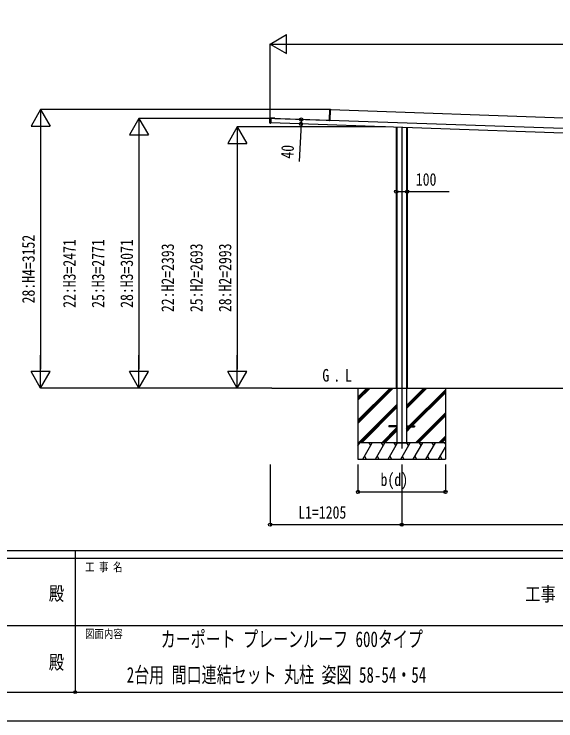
# Model space of a CAD drawing. Units: millimetres, scale not verified. Extents: x -14718 to 14718, y -10395 to 10395.
# Drawn here: x -575 to 4384, y -10395 to -3921 of the extents above; entities that cross this region are included whole.
import ezdxf
from ezdxf.enums import TextEntityAlignment as Align

# ---------------------------------------------------------------- set-up
doc = ezdxf.new("R2010")
doc.units = ezdxf.units.MM
doc.header["$LTSCALE"] = 50
doc.header["$PDMODE"] = 32
doc.header["$PDSIZE"] = 25
for name, color, linetype in [('0-2_USER1', 3, 'Continuous'), ('0-3_YKK_12', 2, 'Continuous'), ('0-4_YKK_A1', 4, 'Continuous'), ('0-5_YKK_D', 6, 'Continuous'), ('0-6_YKK_ZWAK', 7, 'Continuous')]:
    doc.layers.add(name, color=color, linetype=linetype)
doc.styles.add('ＭＳ ゴシック', font='')
doc.styles.get('ＭＳ ゴシック').set_extended_font_data('MS Gothic')

msp = doc.modelspace()

# ---------------------------------------------------------------- linework, layer by layer
at = {"layer": '0-3_YKK_12'}
msp.add_line((2972.57, -4958.91), (2972.57, -7900), dxfattribs=at)
at = {"layer": '0-4_YKK_A1'}
for p, q in [((2314.37, -4793.97), (2311.16, -4886.06)), ((2314.37, -4793.97), (2313.9, -4793.96)), ((2319.91, -4793.83), (2314.37, -4793.97)), ((2314.39, -4793.47), (2319.93, -4793.33)), ((2316.37, -4895.24), (2319.91, -4793.83)), ((2319.84, -4796.03), (7458.7, -4975.48)), ((2319.93, -4793.33), (2319.91, -4793.83)), ((1764.88, -4916.24), (1766.24, -4877.26)), ((1766.58, -4917.33), (1768.02, -4876.28)), ((1767.05, -4917.35), (1766.58, -4917.33)), ((1774.55, -4918.57), (1767.04, -4917.85)), ((1768.49, -4876.29), (1767.05, -4917.35)), ((1767.05, -4917.35), (1774.56, -4918.07)), ((1767.78, -4919.34), (1772.77, -4919.52)), ((1768.49, -4876.29), (1768.02, -4876.28)), ((1776.03, -4876.1), (1768.49, -4876.29)), ((1782.84, -4874.84), (1769.35, -4874.37)), ((1772.77, -4919.52), (1772.81, -4918.4)), ((1774.34, -4874.54), (1774.31, -4875.64)), ((1774.56, -4918.07), (1774.55, -4918.57)), ((1776.03, -4876.1), (1774.56, -4918.07)), ((7569.25, -5119.43), (1774.6, -4917.07)), ((7570.64, -5079.45), (1775.99, -4877.1)), ((1782.77, -4876.84), (1782.84, -4874.84)), ((1788.84, -4875.05), (1782.84, -4874.84)), ((1788.77, -4877.05), (1788.84, -4875.05)), ((1798.83, -4875.4), (1788.84, -4875.05)), ((1798.76, -4877.4), (1798.83, -4875.4)), ((1804.76, -4877.61), (1804.83, -4875.61)), ((1811.77, -4878.35), (1811.78, -4878.05)), ((1811.78, -4878.05), (1811.8, -4877.45)), ((2281.37, -4894.74), (2281.38, -4894.44)), ((2281.38, -4894.44), (2281.4, -4893.84)), ((2281.4, -4893.84), (2281.41, -4893.55)), ((2285.36, -4894.88), (2285.39, -4894.18)), ((2316.36, -4895.27), (2285.39, -4894.18)), ((2310.88, -4894.07), (2310.41, -4894.06)), ((2311.16, -4886.06), (2310.69, -4886.05)), ((2311.16, -4886.06), (2310.88, -4894.07)), ((2316.37, -4895.24), (2316.35, -4895.97)), ((2922.57, -4957.16), (2922.57, -7347.5)), ((2929.43, -4957.4), (2929.43, -7847.5)), ((3015.7, -4960.41), (3015.7, -7847.5)), ((3022.57, -4960.65), (3022.57, -7347.5)), ((1785.03, -7347.5), (8083.49, -7347.5)), ((2572.57, -7347.5), (2572.57, -7997.5)), ((2572.57, -7641.48), (2866.55, -7347.5)), ((2572.57, -7655.62), (2880.69, -7347.5)), ((2572.57, -7669.76), (2894.83, -7347.5)), ((2572.57, -7429.34), (2654.41, -7347.5)), ((2572.57, -7443.49), (2668.55, -7347.5)), ((2572.57, -7457.63), (2682.7, -7347.5)), ((3015.7, -7534.99), (3203.2, -7347.5)), ((3015.7, -7520.85), (3189.06, -7347.5)), ((3015.7, -7506.71), (3174.91, -7347.5)), ((3041.54, -7693), (3372.57, -7361.98)), ((3055.69, -7693), (3372.57, -7376.12)), ((3372.57, -7347.5), (3372.57, -7997.5)), ((3069.83, -7693), (3372.57, -7390.26)), ((2578.68, -7847.5), (2929.43, -7496.75)), ((2592.82, -7847.5), (2929.43, -7510.89)), ((2606.96, -7847.5), (2929.43, -7525.03)), ((3099.18, -7847.5), (3372.57, -7574.11)), ((3113.32, -7847.5), (3372.57, -7588.25)), ((3127.46, -7847.5), (3372.57, -7602.4)), ((2855.07, -7693), (2855.07, -7702)), ((2929.43, -7693), (2855.07, -7693)), ((2929.43, -7702), (2855.07, -7702)), ((3015.7, -7693), (3090.07, -7693)), ((3015.7, -7747.12), (3060.83, -7702)), ((3015.7, -7718.84), (3032.54, -7702)), ((3015.7, -7732.98), (3046.69, -7702)), ((3015.7, -7702), (3090.07, -7702)), ((3090.07, -7693), (3090.07, -7702)), ((2790.81, -7847.5), (2929.43, -7708.88)), ((2804.95, -7847.5), (2929.43, -7723.02)), ((2819.09, -7847.5), (2929.43, -7737.16)), ((3311.31, -7847.5), (3372.57, -7786.24)), ((3325.45, -7847.5), (3372.57, -7800.38)), ((3339.59, -7847.5), (3372.57, -7814.53)), ((3372.57, -7847.5), (2572.57, -7847.5)), ((2572.57, -7876.44), (2589.28, -7847.5)), ((2574.28, -7873.48), (2572.57, -7870.52)), ((2617.11, -7997.5), (2703.72, -7847.5)), ((2688.71, -7873.48), (2673.71, -7847.5)), ((2732.58, -7997.5), (2819.19, -7847.5)), ((2804.18, -7873.48), (2789.18, -7847.5)), ((2848.05, -7997.5), (2934.66, -7847.5)), ((2919.66, -7873.48), (2904.65, -7847.5)), ((2911.67, -7847.5), (3033.47, -7847.5)), ((2963.52, -7997.5), (3050.13, -7847.5)), ((3035.13, -7873.48), (3020.12, -7847.5)), ((3078.99, -7997.5), (3165.6, -7847.5)), ((3150.6, -7873.48), (3135.6, -7847.5)), ((3194.46, -7997.5), (3281.07, -7847.5)), ((3266.07, -7873.48), (3251.07, -7847.5)), ((3309.93, -7997.5), (3372.57, -7889.02)), ((3372.57, -7857.95), (3366.54, -7847.5)), ((2572.57, -7997.5), (3372.57, -7997.5)), ((2632.11, -7971.52), (2647.11, -7997.5)), ((2747.58, -7971.52), (2762.58, -7997.5)), ((2863.05, -7971.52), (2878.05, -7997.5)), ((2978.52, -7971.52), (2993.52, -7997.5)), ((3093.99, -7971.52), (3108.99, -7997.5)), ((3209.46, -7971.52), (3224.46, -7997.5)), ((3324.93, -7971.52), (3339.93, -7997.5))]:
    msp.add_line(p, q, dxfattribs=at)
for points in [[(2310.41, -4894.06), (2310.69, -4886.05), (2313.9, -4793.96)], [(1768.51, -4875.79), (1776.05, -4875.6), (1776.03, -4876.1)], [(1811.32, -4875.84), (1811.25, -4877.83), (1776.01, -4876.6)], [(1811.32, -4875.84), (1804.83, -4875.61), (1798.83, -4875.4)], [(1811.8, -4877.45), (1811.82, -4877.15), (2281.41, -4893.55)], [(2285.39, -4894.18), (2285.41, -4893.68), (2310.09, -4894.55)]]:
    msp.add_lwpolyline(points, dxfattribs=at)
for centre, radius, start, end in [((2314.4, -4793.97), 0.5, 91.5, 178), ((2316.43, -4793.79), 2.07, 171.06854, 184.93146), ((1767.88, -4916.34), 3, 178, 268), ((1769.24, -4877.37), 3, 88, 178), ((1767.08, -4917.35), 0.5, 178, 264.5), ((1769.1, -4917.67), 2.07, 171.06854, 184.93146), ((1768.52, -4876.29), 0.5, 91.5, 178), ((1770.55, -4876.12), 2.07, 171.06854, 184.93146), ((2309.91, -4894.04), 0.5, 268, 358), ((2309.9, -4893.77), 0.765, 269.05171, 301.0406), ((2310.09, -4894.31), 0.242, 269.80053, 328.78296), ((2312.97, -4879.28), 15.54, 259.3054, 261.87346), ((2310.61, -4896.25), 1.85, 83.82294, 99.58333), ((2307.64, -4894.19), 3.17, 351.51431, 355.97407), ((2309.88, -4894.04), 1, 337.89786, 358), ((2316.33, -4895.24), 0.046, 321.12762, 0.80407)]:
    msp.add_arc(centre, radius, start, end, dxfattribs=at)
for centre, ratio, start_param in [((2303.29, -4894.81), 0.038227, 0), ((2303.31, -4894.81), 0.061163, 0.0374041)]:
    msp.add_ellipse(centre, major_axis=(13.07, -0.46), ratio=ratio, start_param=start_param, end_param=0.962078, dxfattribs=at)
at = {"layer": '0-5_YKK_D'}
for p, q in [((1767.57, -4195.5), (1919.12, -4108)), ((1919.12, -4283), (1919.12, -4108)), ((1767.57, -4891.02), (1767.57, -4194.5)), ((1767.57, -4195.5), (1919.12, -4283)), ((1767.57, -4195.5), (2070.68, -4195.5)), ((1942.57, -4195.5), (7402.57, -4195.5)), ((-332.43, -4795.5), (-419.93, -4947.05)), ((2318.11, -4795.5), (-333.43, -4795.5)), ((-332.43, -4795.5), (-244.93, -4947.05)), ((-332.43, -4795.5), (-332.43, -5098.61)), ((567.57, -4876.5), (480.07, -5028.05)), ((1768.49, -4876.5), (566.57, -4876.5)), ((567.57, -4876.5), (655.07, -5028.05)), ((567.57, -4876.5), (567.57, -5179.61)), ((-419.93, -4947.05), (-244.93, -4947.05)), ((-332.43, -4970.5), (-332.43, -7172.5)), ((1467.57, -4954.5), (1380.07, -5106.05)), ((2824.53, -4954.5), (1466.57, -4954.5)), ((1467.57, -4954.5), (1555.07, -5106.05)), ((1467.57, -4954.5), (1467.57, -5257.61)), ((480.07, -5028.05), (655.07, -5028.05)), ((567.57, -5051.5), (567.57, -7172.5)), ((1380.07, -5106.05), (1555.07, -5106.05)), ((1467.57, -5129.5), (1467.57, -7172.5)), ((-332.43, -7347.5), (-332.43, -7044.39)), ((567.57, -7347.5), (567.57, -7044.39)), ((1467.57, -7347.5), (1467.57, -7044.39)), ((-332.43, -7347.5), (-419.93, -7195.95)), ((-244.93, -7195.95), (-419.93, -7195.95)), ((-332.43, -7347.5), (-244.93, -7195.95)), ((567.57, -7347.5), (480.07, -7195.95)), ((655.07, -7195.95), (480.07, -7195.95)), ((567.57, -7347.5), (655.07, -7195.95)), ((1467.57, -7347.5), (1380.07, -7195.95)), ((1555.07, -7195.95), (1380.07, -7195.95)), ((1467.57, -7347.5), (1555.07, -7195.95)), ((1750.7, -7347.5), (-333.43, -7347.5)), ((1750.7, -7347.5), (566.57, -7347.5)), ((1784.03, -7347.5), (1466.57, -7347.5)), ((1767.57, -8047.5), (1767.57, -8598.5)), ((2572.57, -8047.5), (2572.57, -8298.5)), ((2972.57, -8047.5), (2972.57, -8598.5)), ((2972.57, -8047.5), (2972.57, -8598.5)), ((3372.57, -8047.5), (3372.57, -8298.5)), ((2572.57, -8297.5), (3372.57, -8297.5)), ((1767.57, -8597.5), (2972.57, -8597.5)), ((2972.57, -8597.5), (7364.57, -8597.5))]:
    msp.add_line(p, q, dxfattribs=at)
for points in [[(2053.02, -4886.77), (2051.1, -4926.73), (2034.57, -5270.13)], [(2922.57, -5547.5), (3022.57, -5547.5), (3407.67, -5547.5)]]:
    msp.add_lwpolyline(points, dxfattribs=at)
for centre in [(2051.1, -4926.73), (2053.02, -4886.77), (2922.57, -5547.5), (3022.57, -5547.5), (2572.57, -8297.5), (3372.57, -8297.5), (1767.57, -8597.5), (2972.57, -8597.5), (2972.57, -8597.5)]:
    msp.add_circle(centre, 14.88, dxfattribs=at)
at = {"layer": '0-6_YKK_ZWAK'}
for p, q in [((13632.57, -8837.5), (-13667.43, -8837.5)), ((-17.43, -8837.5), (-17.43, -10132.5)), ((-17.43, -8907.5), (-4567.43, -8907.5)), ((4532.57, -8907.5), (-17.43, -8907.5)), ((-4541.18, -9520), (-17.43, -9520)), ((-17.43, -9520), (4532.57, -9520)), ((-4567.43, -10132.5), (-17.43, -10132.5)), ((-17.43, -10132.5), (4532.57, -10132.5))]:
    msp.add_line(p, q, dxfattribs=at)
msp.add_lwpolyline([(-14717.5, -10395), (14717.5, -10395), (14717.5, 10395), (-14717.5, 10395)], close=True, dxfattribs=at)
msp.add_point((-17.43, -10132.5), dxfattribs=at)

# ---------------------------------------------------------------- texts
at = {"layer": '0-2_USER1', "style": 'ＭＳ ゴシック'}
for s, height, width, p in [('G', 115.5, 0.8, (2246.45, -7322.19)), ('L', 115.5, 0.8, (2453.32, -7322.19)), ('.', 115.5, 0.8, (2347.25, -7322.19)), ('カーポート プレーンルーフ 600タイプ', 143.7, 0.7, (766.59, -9761.67)), ('2台用 間口連結セット 丸柱 姿図 58-54・54', 143.7, 0.7, (455.61, -10088.33))]:
    msp.add_text(s, height=height, dxfattribs=dict(at, width=width)).set_placement(p, align=Align.BOTTOM_LEFT)
at = {"layer": '0-5_YKK_D', "style": 'ＭＳ ゴシック', "width": 0.8}
for s, rotation, p in [('40', 87.244, (2015.55, -5249.19)), ('28:H4=3152', 90, (-352.43, -6571.3)), ('22:H3=2471', 90, (22.57, -6611.8)), ('25:H3=2771', 90, (285.07, -6611.8)), ('28:H3=3071', 90, (547.57, -6611.8)), ('22:H2=2393', 90, (922.57, -6650.8)), ('25:H2=2693', 90, (1185.07, -6650.8)), ('28:H2=2993', 90, (1447.57, -6650.8))]:
    msp.add_text(s, height=115.5, rotation=rotation, dxfattribs=at).set_placement(p, align=Align.BOTTOM_LEFT)
for s, p in [('100', (3102.07, -5527.5)), ('b(d)', (2779.37, -8277.5)), ('L1=1205', (2025.67, -8577.5))]:
    msp.add_text(s, height=115.5, dxfattribs=at).set_placement(p, align=Align.BOTTOM_LEFT)
at = {"layer": '0-6_YKK_ZWAK', "style": 'ＭＳ ゴシック', "width": 0.8}
for s, height, p in [('工 事 名', 76.98, (74.44, -9047.5)), ('殿', 128.3, (-257.83, -9330.42)), ('工事', 128.3, (4103.17, -9336.13)), ('図面内容', 76.98, (74.44, -9660)), ('殿', 128.3, (-257.83, -9960.42))]:
    msp.add_text(s, height=height, dxfattribs=at).set_placement(p, align=Align.BOTTOM_LEFT)

doc.saveas('drawing.dxf')
